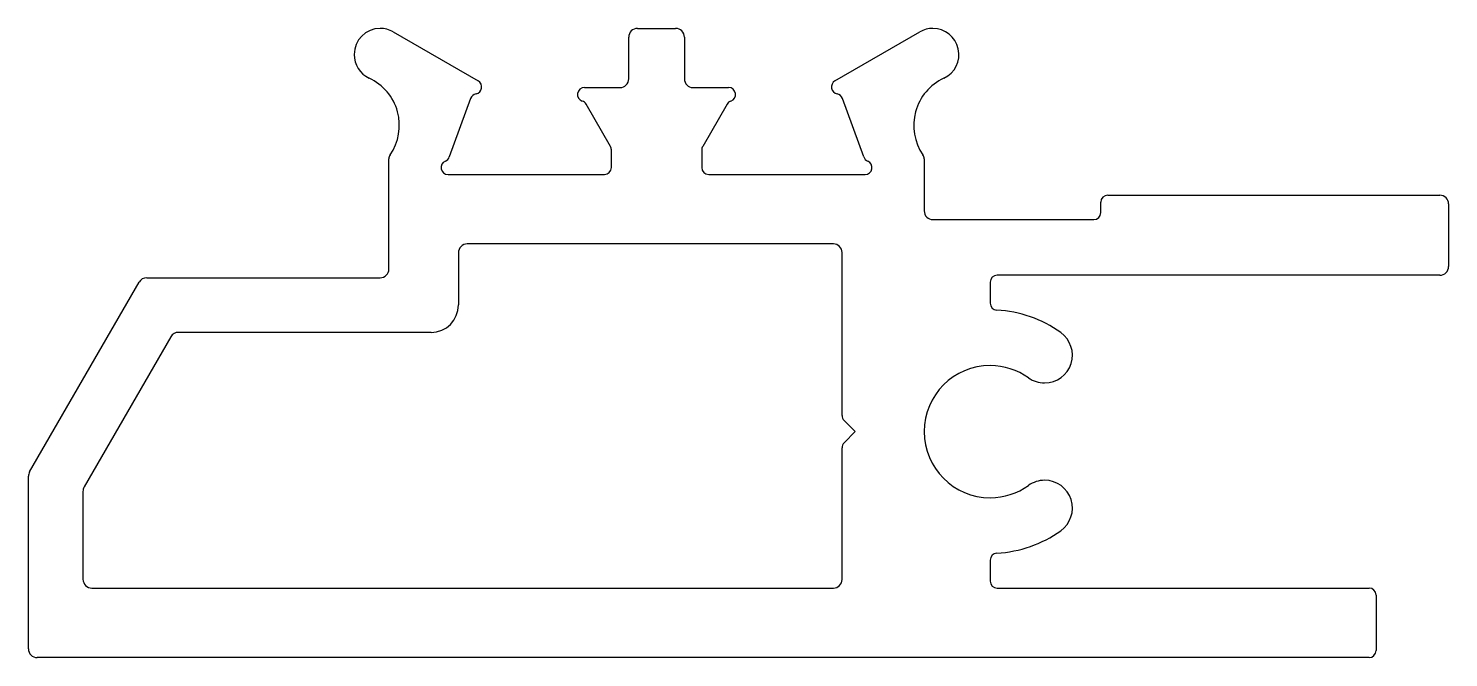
# Model space of a CAD drawing. Extents: x -15.7 to 25.2, y 1 to 19.1.
import ezdxf

# ---------------------------------------------------------------- set-up
doc = ezdxf.new("R2010")
doc.units = 0
doc.layers.add('BEAD', color=152, linetype='CONTINUOUS')

msp = doc.modelspace()

# ---------------------------------------------------------------- linework, layer by layer
at = {"layer": 'BEAD', "color": 6, "linetype": 'CONTINUOUS'}
for p, q in [((-5.163, 19.038), (-2.718, 17.626)), ((1.612, 17.688), (1.612, 18.889)), ((1.862, 19.139), (2.962, 19.139)), ((3.212, 18.889), (3.212, 17.688)), ((7.542, 17.626), (9.987, 19.038)), ((0.338, 17.438), (1.362, 17.438)), ((3.462, 17.438), (4.486, 17.438)), ((-2.937, 17.126), (-3.55, 15.442)), ((1.085, 15.745), (0.385, 16.958)), ((4.439, 16.958), (3.739, 15.745)), ((8.374, 15.442), (7.761, 17.126)), ((1.112, 15.138), (1.112, 15.644)), ((3.712, 15.644), (3.712, 15.138)), ((-5.288, 12.219), (-5.288, 15.383)), ((10.112, 15.383), (10.112, 13.889)), ((-3.588, 14.938), (0.912, 14.938)), ((3.912, 14.938), (8.412, 14.938)), ((15.393, 14.339), (24.95, 14.339)), ((15.193, 13.839), (15.193, 14.139)), ((25.2, 14.089), (25.2, 12.289)), ((10.362, 13.639), (14.993, 13.639)), ((-12.256, 11.965), (-5.542, 11.965)), ((14.411, 12.039), (12.212, 12.039)), ((24.95, 12.039), (14.411, 12.039)), ((-15.626, 6.381), (-12.476, 11.838)), ((12.012, 11.839), (12.012, 11.233)), ((-15.66, 1.293), (-15.66, 6.254)), ((12.012, 3.844), (12.012, 3.239)), ((12.212, 3.039), (22.912, 3.039)), ((23.112, 2.839), (23.112, 1.239)), ((22.912, 1.039), (-15.406, 1.039))]:
    msp.add_line(p, q, dxfattribs=at)
at = {"layer": 'BEAD', "color": 4, "linetype": 'CONTINUOUS'}
for p, q in [((-3.288, 12.684), (-3.288, 11.182)), ((7.5, 12.938), (-3.034, 12.938)), ((7.75, 8.003), (7.75, 12.688)), ((-11.561, 10.268), (-14.056, 5.947)), ((-4.075, 10.395), (-11.342, 10.395)), ((8.13, 7.539), (7.81, 7.859)), ((7.81, 7.218), (8.13, 7.539)), ((7.75, 3.289), (7.75, 7.074)), ((-14.09, 5.82), (-14.09, 3.293)), ((-13.836, 3.039), (7.5, 3.039))]:
    msp.add_line(p, q, dxfattribs=at)
at = {"layer": 'BEAD', "color": 6, "linetype": 'CONTINUOUS'}
for centre, radius, start, end in [((-5.538, 18.388), 0.75, 90, 180), ((-5.538, 18.388), 0.75, 60, 90), ((1.862, 18.889), 0.25, 90, 180), ((2.962, 18.889), 0.25, 0, 90), ((10.362, 18.388), 0.75, 90, 120), ((10.362, 18.388), 0.75, 294.975, 90), ((-5.538, 18.388), 0.75, 180, 245.025), ((-6.488, 16.349), 1.5, 325.4732, 65.025), ((-2.818, 17.453), 0.2, 280.2629, 60), ((1.362, 17.688), 0.25, 270, 0), ((3.462, 17.688), 0.25, 180, 270), ((7.642, 17.453), 0.2, 120, 259.7371), ((11.312, 16.349), 1.5, 114.975, 214.5268), ((-2.746, 17.056), 0.203, 100.2629, 160), ((0.338, 17.238), 0.2, 90, 251.2375), ((4.486, 17.238), 0.2, 288.7625, 90), ((7.57, 17.056), 0.203, 20, 79.7371), ((0.209, 16.857), 0.203, 30, 71.2375), ((4.615, 16.857), 0.203, 108.7625, 150), ((0.909, 15.644), 0.203, 0, 30), ((3.915, 15.644), 0.203, 150, 180), ((-5.085, 15.383), 0.203, 145.4732, 180), ((-3.588, 15.138), 0.2, 112.3472, 270), ((-3.741, 15.511), 0.203, 292.3472, 340), ((0.912, 15.138), 0.2, 270, 360), ((3.912, 15.138), 0.2, 180, 270), ((8.565, 15.511), 0.203, 200, 247.6528), ((8.412, 15.138), 0.2, 270, 67.6528), ((9.909, 15.383), 0.203, 0, 34.5268), ((15.393, 14.139), 0.2, 90, 180), ((24.95, 14.089), 0.25, 0, 90), ((10.362, 13.889), 0.25, 180, 270), ((14.993, 13.839), 0.2, 270, 360), ((24.95, 12.289), 0.25, 270, 0), ((-12.256, 11.711), 0.254, 90, 150), ((-5.542, 12.219), 0.254, 270, 0), ((12.212, 11.839), 0.2, 90, 180), ((12.212, 11.233), 0.2, 180, 266.9014), ((12.012, 7.539), 3.5, 54.5691, 86.9014), ((13.577, 9.739), 0.8, 270, 54.5691), ((12.012, 7.539), 1.9, 90, 270), ((12.012, 7.539), 1.9, 54.5691, 90), ((13.577, 9.739), 0.8, 234.5691, 270), ((-15.406, 6.254), 0.254, 150, 180), ((13.577, 5.339), 0.8, 90, 125.4309), ((13.577, 5.339), 0.8, 305.4309, 90), ((12.012, 7.539), 1.9, 270, 305.4309), ((12.012, 7.539), 3.5, 273.0986, 305.4309), ((12.212, 3.844), 0.2, 93.0986, 180), ((12.212, 3.239), 0.2, 180, 270), ((22.912, 2.839), 0.2, 0, 90), ((-15.406, 1.293), 0.254, 180, 270), ((22.912, 1.239), 0.2, 270, 360)]:
    msp.add_arc(centre, radius, start, end, dxfattribs=at)
at = {"layer": 'BEAD', "color": 4, "linetype": 'CONTINUOUS'}
for centre, radius, start, end in [((-3.034, 12.684), 0.254, 90, 180), ((7.5, 12.688), 0.25, 0, 90), ((-4.075, 11.182), 0.787, 270, 360), ((-11.342, 10.141), 0.254, 90, 150), ((7.954, 8.003), 0.203, 180, 225), ((7.954, 7.074), 0.203, 135, 180), ((-13.836, 5.82), 0.254, 150, 180), ((-13.836, 3.293), 0.254, 180, 270), ((7.5, 3.289), 0.25, 270, 0)]:
    msp.add_arc(centre, radius, start, end, dxfattribs=at)

doc.saveas('drawing.dxf')
